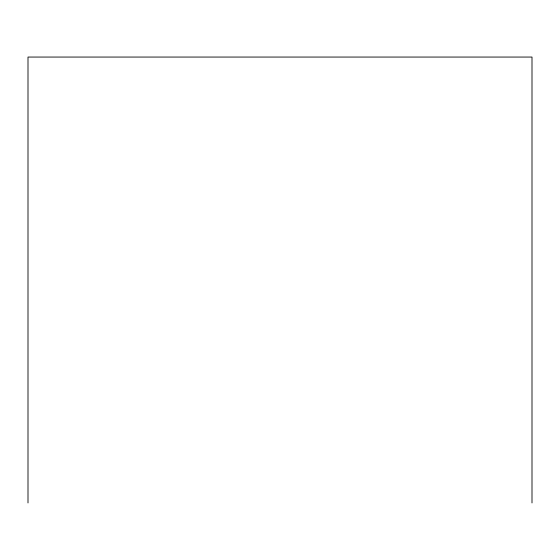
<?xml version="1.0" encoding="UTF-8"?>
<svg xmlns="http://www.w3.org/2000/svg" width="560" height="560" viewBox="0 0 560 560"><rect width="100%" height="100%" fill="white"/><g stroke="black" fill="none" stroke-linecap="round" stroke-linejoin="round"><path stroke-width="0.84" d="M532 502.943L532 57.057L28 57.057L28 502.943"/></g></svg>
